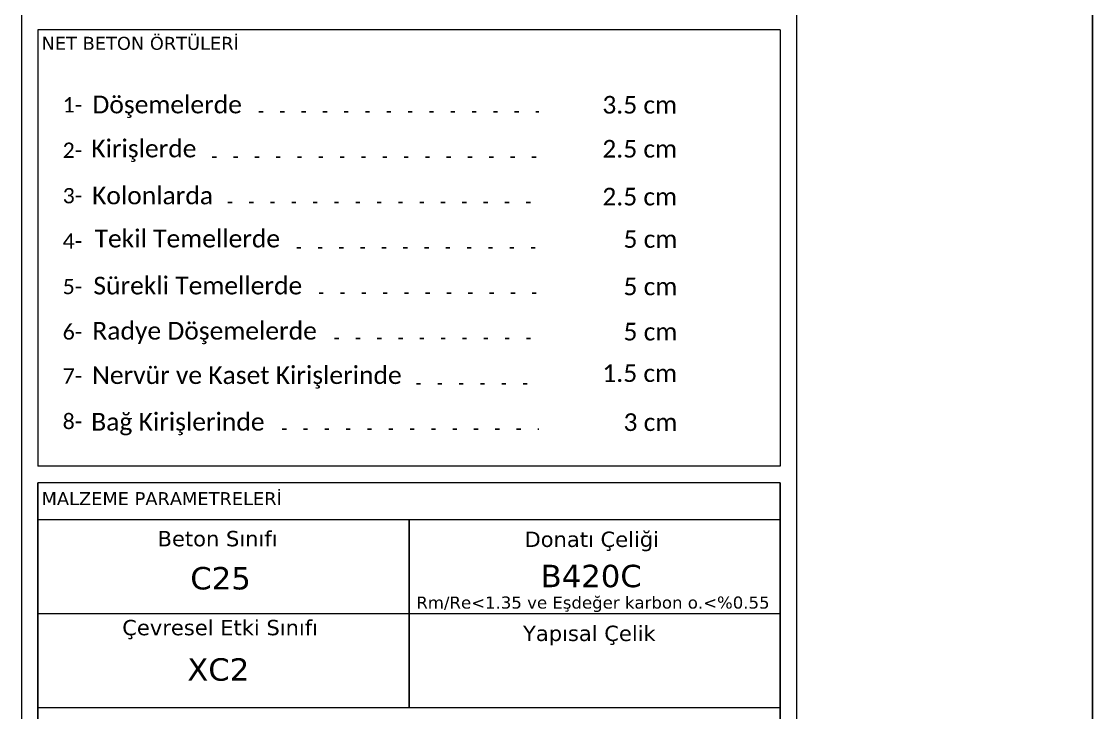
# Model space of a CAD drawing. Header units: millimetres. Extents: x 2232 to 85269, y -3593 to 5869.
# Drawn here: x 43314 to 43703.6, y -1188.5 to -937.3 of the extents above; entities that cross this region are included whole.
import ezdxf

# ---------------------------------------------------------------- set-up
doc = ezdxf.new("R2010")
doc.units = ezdxf.units.MM
doc.linetypes.add('DOT4', pattern=[7.75, 1.5, -6.25])
doc.layers.add('Standart', color=7, linetype='Continuous')
doc.styles.add('calibri_1_18', font='calibri.ttf', dxfattribs={"height": 0.2})
doc.styles.add('verdana_1_18', font='verdana.ttf', dxfattribs={"height": 0.2})

msp = doc.modelspace()

# ---------------------------------------------------------------- linework, layer by layer
msp.add_line((43703.62, -3593.4), (43703.62, 906.6))
at = {"layer": 'Standart', "color": 250, "linetype": 'Continuous', "lineweight": 5}
for points in [[(43314.01, 82.35), (43314.01, -1762.07)], [(43596.01, -1762.07), (43596.01, 82.35)], [(43320.01, -940.28), (43320.01, -1098.99)], [(43590.01, -940.28), (43320.01, -940.28)], [(43590.01, -940.28), (43590.01, -1098.99)], [(43590.01, -1098.99), (43320.01, -1098.99)], [(43590.01, -1104.99), (43320.01, -1104.99)], [(43590.01, -1118.41), (43320.01, -1118.41)], [(43590.01, -1152.6), (43320.01, -1152.6)], [(43590.01, -1152.6), (43320.01, -1152.6)], [(43590.01, -1186.79), (43320.01, -1186.79)], [(43590.01, -1186.79), (43320.01, -1186.79)]]:
    msp.add_lwpolyline(points, dxfattribs=at)
at = {"layer": 'Standart', "color": 8, "linetype": 'DOT4', "lineweight": -3}
for points in [[(43400.41, -970.12), (43502.25, -970.12)], [(43383.43, -986.6), (43502.25, -986.6)], [(43389.12, -1003.09), (43502.25, -1003.09)], [(43414.14, -1019.58), (43502.25, -1019.58)], [(43422.29, -1036.07), (43502.25, -1036.07)], [(43427.93, -1052.56), (43502.25, -1052.56)], [(43457.7, -1069.05), (43502.25, -1069.05)], [(43408.87, -1085.54), (43502.25, -1085.54)]]:
    msp.add_lwpolyline(points, dxfattribs=at)
at = {"layer": 'Standart', "color": 254, "linetype": 'Continuous', "lineweight": -3}
for points in [[(43320.01, -1139.18), (43320.01, -1104.99)], [(43590.01, -1139.18), (43590.01, -1104.99)], [(43455.04, -1186.9), (43455.04, -1118.45)]]:
    msp.add_lwpolyline(points, dxfattribs=at)
at = {"layer": 'Standart', "color": 158, "linetype": 'Continuous', "lineweight": -3}
for points in [[(43320.01, -1139.18), (43320.01, -1419.54)], [(43590.01, -1419.54), (43590.01, -1139.18)]]:
    msp.add_lwpolyline(points, dxfattribs=at)

# ---------------------------------------------------------------- texts
at = {"layer": 'Standart', "color": 1, "linetype": 'Continuous', "lineweight": 5, "style": 'verdana_1_18'}
for s, height, p in [('NET BETON ÖRTÜLERİ', 4.7143, (43321.34, -947.59)), ('MALZEME PARAMETRELERİ', 4.7143, (43321.34, -1113.11)), ('Beton Sınıfı', 5.5714, (43363.53, -1128.08)), ('Donatı Çeliği ', 5.5714, (43497.01, -1128.32)), ('Yapısal Çelik', 5.5714, (43496.46, -1162.51))]:
    msp.add_text(s, height=height, dxfattribs=at).set_placement(p)
at = {"layer": 'Standart', "color": 254, "linetype": 'Continuous', "lineweight": 5}
for s, height, style, p in [('1-', 5.571, 'calibri_1_18', (43329.01, -970.38)), ('Döşemelerde', 6.4286, 'calibri_1_18', (43339.83, -970.7)), ('3.5 cm', 6.429, 'calibri_1_18', (43525.3, -970.79)), ('2-', 5.571, 'calibri_1_18', (43329.01, -986.89)), ('3-', 5.571, 'calibri_1_18', (43329.01, -1003.41)), ('4-', 5.571, 'calibri_1_18', (43329.01, -1019.92)), ('5-', 5.571, 'calibri_1_18', (43329.01, -1036.44)), ('6-', 5.571, 'calibri_1_18', (43329.01, -1052.95)), ('Radye Döşemelerde', 6.4286, 'calibri_1_18', (43339.8, -1052.95)), ('7-', 5.571, 'calibri_1_18', (43329.01, -1068.96)), ('1.5 cm', 6.429, 'calibri_1_18', (43525.3, -1068.34)), ('Bağ Kirişlerinde', 6.4286, 'calibri_1_18', (43339.4, -1086.04)), ('8-', 5.571, 'calibri_1_18', (43329.01, -1085.47)), ('3 cm', 6.429, 'calibri_1_18', (43532.99, -1086.17)), ('C25', 8.143, 'verdana_1_18', (43375.43, -1143.76)), ('B420C', 8.143, 'verdana_1_18', (43502.86, -1142.95)), ('XC2', 8.143, 'verdana_1_18', (43374.33, -1176.93))]:
    msp.add_text(s, height=height, dxfattribs=dict(at, style=style)).set_placement(p)
at = {"layer": 'Standart', "color": 254, "linetype": 'Continuous', "lineweight": -3}
for s, height, style, p in [('Kirişlerde', 6.429, 'calibri_1_18', (43339.42, -986.7)), ('2.5 cm', 6.429, 'calibri_1_18', (43525.3, -986.79)), ('Kolonlarda', 6.429, 'calibri_1_18', (43339.7, -1003.76)), ('2.5 cm', 6.429, 'calibri_1_18', (43525.3, -1004.18)), ('Tekil Temellerde', 6.4286, 'calibri_1_18', (43340.61, -1019.44)), ('5 cm', 6.429, 'calibri_1_18', (43532.99, -1019.59)), ('Sürekli Temellerde', 6.4286, 'calibri_1_18', (43340.18, -1036.52)), ('5 cm', 6.429, 'calibri_1_18', (43532.99, -1036.82)), ('5 cm', 6.429, 'calibri_1_18', (43532.99, -1053.27)), ('Nervür ve Kaset Kirişlerinde', 6.4286, 'calibri_1_18', (43339.71, -1069.08)), ('Rm/Re<1.35 ve Eşdeğer karbon o.<%0.55', 4.3875, 'verdana_1_18', (43457.64, -1150.73))]:
    msp.add_text(s, height=height, dxfattribs=dict(at, style=style)).set_placement(p)
at = {"layer": 'Standart', "color": 1, "linetype": 'Continuous', "lineweight": -3, "style": 'verdana_1_18'}
msp.add_text('Çevresel Etki Sınıfı ', height=5.5714, dxfattribs=at).set_placement((43350.68, -1160.42))

doc.saveas('drawing.dxf')
